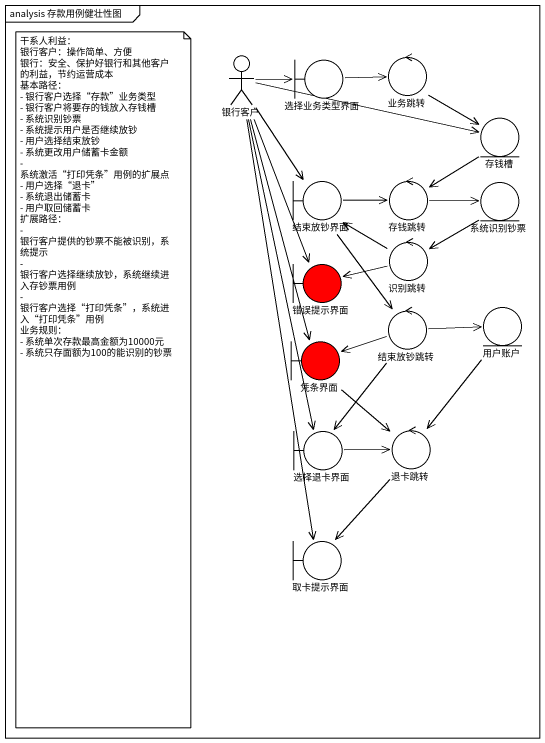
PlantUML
@startuml
mainframe analysis 存款用例健壮性图
actor 银行客户
boundary 选择业务类型界面
control 业务跳转
entity 存钱槽
boundary 结束放钞界面
control 存钱跳转
entity 系统识别钞票
control 识别跳转
boundary 错误提示界面 #FF0000
control 结束放钞跳转
entity 用户账户
boundary 凭条界面 #FF0000
boundary 选择退卡界面
control 退卡跳转
boundary 取卡提示界面
银行客户 -right-> 选择业务类型界面
银行客户 -right-> 存钱槽
银行客户 --> 结束放钞界面
银行客户 --> 错误提示界面
银行客户 --> 凭条界面
银行客户 --> 选择退卡界面
银行客户 --> 取卡提示界面
选择业务类型界面 -right-> 业务跳转
业务跳转 --> 存钱槽
存钱槽 --> 存钱跳转
结束放钞界面 -right-> 存钱跳转
结束放钞界面 --> 结束放钞跳转
存钱跳转 -right-> 系统识别钞票
系统识别钞票 --> 识别跳转
识别跳转 -up-> 结束放钞界面
识别跳转 -left-> 错误提示界面
结束放钞跳转 -right-> 用户账户
结束放钞跳转 -left-> 凭条界面
结束放钞跳转 --> 选择退卡界面
用户账户 --> 退卡跳转
凭条界面 --> 退卡跳转
选择退卡界面 -right-> 退卡跳转
退卡跳转 --> 取卡提示界面
note as N1
  干系人利益：
  银行客户：操作简单、方便
  银行：安全、保护好银行和其他客户的利益，节约运营成本
  基本路径：
  - 银行客户选择“存款”业务类型
  - 银行客户将要存的钱放入存钱槽
  - 系统识别钞票
  - 系统提示用户是否继续放钞
  - 用户选择结束放钞
  - 系统更改用户储蓄卡金额
  - 系统激活“打印凭条”用例的扩展点
  - 用户选择“退卡”
  - 系统退出储蓄卡
  - 用户取回储蓄卡
  扩展路径：
  - 银行客户提供的钞票不能被识别，系统提示
  - 银行客户选择继续放钞，系统继续进入存钞票用例
  - 银行客户选择“打印凭条”，系统进入“打印凭条”用例
  业务规则：
  - 系统单次存款最高金额为10000元
  - 系统只存面额为100的能识别的钞票
end note
@enduml
